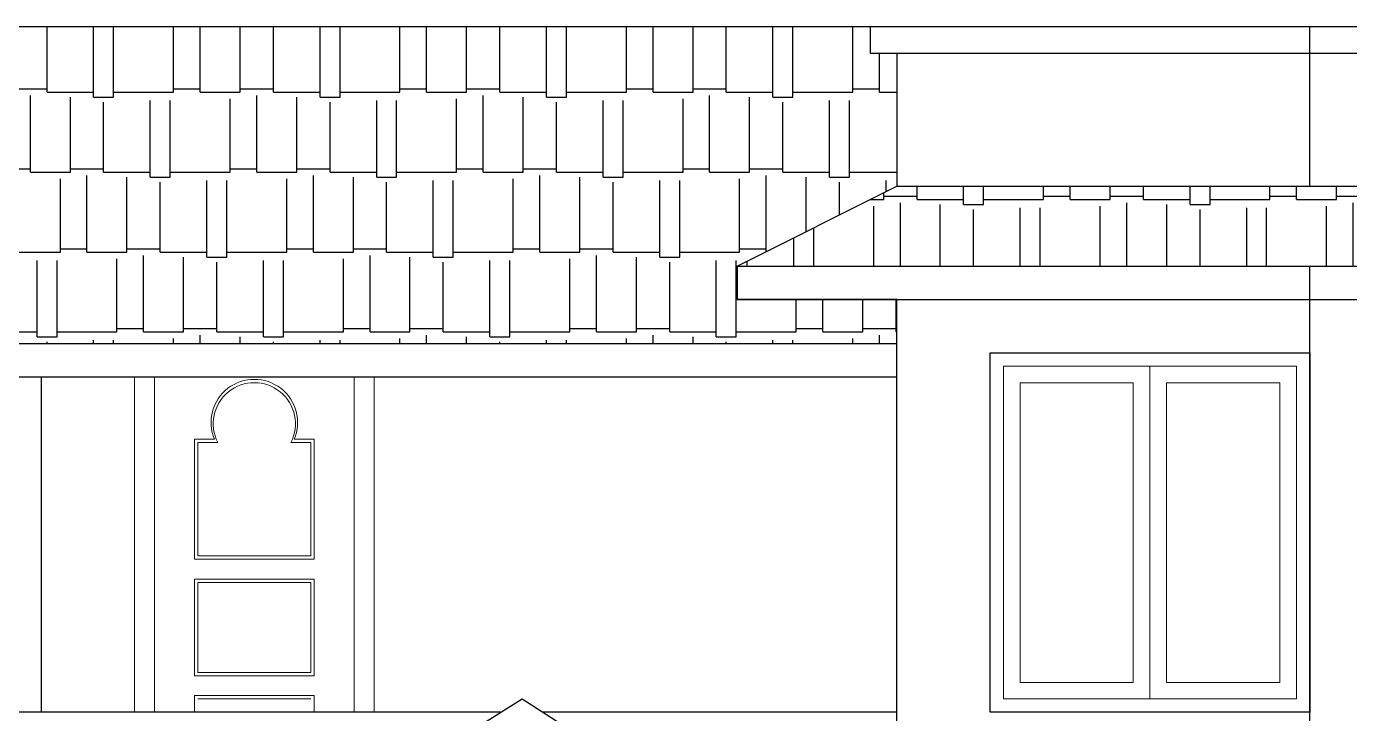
# Model space of a CAD drawing. Header units: inches. Extents: x -2812 to 9774, y -15726 to -746.
# Drawn here: x 3355.8 to 3554.5, y -8974.3 to -8871.2 of the extents above; entities that cross this region are included whole.
import ezdxf

# ---------------------------------------------------------------- set-up
doc = ezdxf.new("R2010")
doc.units = ezdxf.units.IN
doc.header["$LTSCALE"] = 17
doc.header["$MEASUREMENT"] = 0
for name, color, linetype, lineweight in [('DOOR ELEVATION', 21, 'Continuous', 15), ('ELEVATION', 7, 'Continuous', 25), ('OUTLINE', 1, 'Continuous', 25), ('WINDOW FRAME', 161, 'Continuous', 20)]:
    doc.layers.add(name, color=color, linetype=linetype, lineweight=lineweight)

# ---------------------------------------------------------------- blocks, each defined once
blk = doc.blocks.new('sdfsdferer')
at = {"layer": 'ELEVATION', "linetype": 'Continuous'}
blk.add_lwpolyline([(-29098.16, -495.81), (-29050.16, -495.81), (-29050.16, -549.81), (-29098.16, -549.81)], close=True, dxfattribs=at)
at = {"layer": 'WINDOW FRAME'}
for p, q in [((-29074.16, -497.81), (-29074.16, -547.81)), ((-29074.16, -547.81), (-29074.16, -497.81))]:
    blk.add_line(p, q, dxfattribs=at)
for points in [[(-29074.16, -547.81), (-29096.16, -547.81), (-29096.16, -497.81), (-29074.16, -497.81)], [(-29074.16, -497.81), (-29052.16, -497.81), (-29052.16, -547.81), (-29074.16, -547.81)]]:
    blk.add_lwpolyline(points, dxfattribs=at)
for points in [[(-29074.16, -497.81), (-29096.16, -497.81), (-29096.16, -547.81), (-29074.16, -547.81)], [(-29076.66, -500.31), (-29093.66, -500.31), (-29093.66, -545.31), (-29076.66, -545.31)], [(-29071.66, -500.31), (-29054.66, -500.31), (-29054.66, -545.31), (-29071.66, -545.31)]]:
    blk.add_lwpolyline(points, close=True, dxfattribs=at)

msp = doc.modelspace()

# ---------------------------------------------------------------- hatches: boundary and pattern name
at = {"layer": 'OUTLINE'}
h = msp.add_hatch(dxfattribs=at)
h.set_pattern_fill('AR-RSHKE', color=8)
h.set_pattern_definition([(0, (3203.381, -6517.052), (25.5, 12), [6, -5, 7, -3, 9, -4]), (0, (3209.381, -6516.552), (25.5, 12), [5, -19, 4, -6]), (0, (3221.381, -6517.802), (25.5, 12), [3, -31]), (90, (3203.381, -6517.052), (-8.5, 12), [11.5, -36.5]), (90, (3209.381, -6517.052), (-8.5, 12), [11.25, -36.75]), (90, (3214.381, -6517.052), (-8.5, 12), [10.5, -37.5]), (90, (3221.381, -6517.802), (-8.5, 12), [11.5, -36.5]), (90, (3224.381, -6517.802), (-8.5, 12), [11.5, -36.5]), (90, (3233.381, -6517.052), (-8.5, 12), [11, -37])])
h.paths.add_polyline_path([(3486.5, -8895.16), (3486.5, -8875.16), (3482.5, -8875.16), (3482.5, -8871.16), (3334.02, -8871.16), (3334.02, -8912.16), (3334.02, -8918.77), (3462.5, -8918.77), (3486.5, -8918.77), (3486.5, -8912.16), (3462.5, -8912.16), (3462.5, -8907.16)])
h = msp.add_hatch(dxfattribs=at)
h.set_pattern_fill('AR-RSHKE', color=8)
h.set_pattern_definition([(0, (1566.02, -5813.163), (25.5, 12), [6, -5, 7, -3, 9, -4]), (0, (1572.02, -5812.663), (25.5, 12), [5, -19, 4, -6]), (0, (1584.02, -5813.913), (25.5, 12), [3, -31]), (90, (1566.02, -5813.163), (-8.5, 12), [11.5, -36.5]), (90, (1572.02, -5813.163), (-8.5, 12), [11.25, -36.75]), (90, (1577.02, -5813.163), (-8.5, 12), [10.5, -37.5]), (90, (1584.02, -5813.913), (-8.5, 12), [11.5, -36.5]), (90, (1587.02, -5813.913), (-8.5, 12), [11.5, -36.5]), (90, (1596.02, -5813.163), (-8.5, 12), [11, -37])])
h.paths.add_polyline_path([(3486.5, -8895.16), (3462.5, -8907.16), (3689.02, -8907.16), (3665.02, -8895.16)])

# ---------------------------------------------------------------- linework, layer by layer
at = {"layer": 'DOOR ELEVATION'}
for p, q in [((3372.02, -8923.77), (3372.02, -8974.16)), ((3375.02, -8923.77), (3375.02, -8974.16)), ((3405.02, -8923.77), (3405.02, -8974.16)), ((3408.02, -8923.77), (3408.02, -8974.16)), ((3381.02, -8951.16), (3381.02, -8933.16)), ((3381.02, -8933.16), (3384.02, -8933.16)), ((3381.52, -8950.66), (3381.52, -8933.66)), ((3381.52, -8933.66), (3384.54, -8933.66)), ((3395.51, -8933.66), (3398.52, -8933.66)), ((3396.02, -8933.16), (3399.02, -8933.16)), ((3398.52, -8933.66), (3398.52, -8950.66)), ((3399.02, -8933.16), (3399.02, -8951.16)), ((3399.02, -8951.16), (3381.02, -8951.16)), ((3398.52, -8950.66), (3381.52, -8950.66)), ((3399.02, -8954.16), (3381.02, -8954.16)), ((3381.02, -8968.66), (3381.02, -8954.16)), ((3399.02, -8954.16), (3399.02, -8968.66)), ((3398.52, -8954.66), (3381.52, -8954.66)), ((3381.52, -8968.16), (3381.52, -8954.66)), ((3398.52, -8954.66), (3398.52, -8968.16)), ((3399.02, -8968.66), (3381.02, -8968.66)), ((3398.52, -8968.16), (3381.52, -8968.16)), ((3381.02, -8974.16), (3381.02, -8971.66)), ((3399.02, -8971.66), (3381.02, -8971.66)), ((3399.02, -8971.66), (3399.02, -8974.16)), ((3398.52, -8972.16), (3381.52, -8972.16))]:
    msp.add_line(p, q, dxfattribs=at)
for centre, radius, start, end in [((3390.02, -8930.66), 6.5, 337.3801, 202.6199), ((3390.02, -8930.83), 6.17, 332.7226, 207.2774)]:
    msp.add_arc(centre, radius, start, end, dxfattribs=at)
at = {"layer": 'OUTLINE'}
for p, q in [((3334.02, -8871.16), (3689.02, -8871.16)), ((3482.5, -8871.16), (3482.5, -8875.16)), ((3548.5, -8895.16), (3548.5, -8871.16)), ((3482.5, -8875.16), (3669.02, -8875.16)), ((3486.5, -8875.16), (3486.5, -8895.16)), ((3462.5, -8907.16), (3486.5, -8895.16)), ((3486.5, -8895.16), (3665.02, -8895.16)), ((3462.5, -8907.16), (3689.02, -8907.16)), ((3462.5, -8907.16), (3462.5, -8912.16)), ((3462.5, -8912.16), (3462.5, -8907.16)), ((3548.5, -8990.16), (3548.5, -8907.16)), ((3462.5, -8912.16), (3689.02, -8912.16)), ((3486.5, -8912.16), (3462.5, -8912.16)), ((3486.5, -8990.16), (3486.5, -8912.16)), ((3486.5, -8923.77), (3486.5, -8912.16)), ((3334.02, -8918.77), (3462.5, -8918.77)), ((3462.5, -8918.77), (3486.5, -8918.77)), ((3334.02, -8923.77), (3462.5, -8923.77)), ((3358.02, -8923.77), (3358.02, -8974.16)), ((3462.5, -8923.77), (3486.5, -8923.77)), ((3358.02, -9017.25), (3430.26, -8972.16)), ((3430.26, -8972.16), (3500.5, -9017.25)), ((3427.06, -8974.16), (3205.02, -8974.16)), ((3486.5, -8974.16), (3433.38, -8974.16))]:
    msp.add_line(p, q, dxfattribs=at)
msp.add_lwpolyline([(3500.5, -8920.16), (3548.5, -8920.16), (3548.5, -8974.16), (3500.5, -8974.16)], close=True, dxfattribs=at)

# ---------------------------------------------------------------- block references
at = {"layer": 'WINDOW FRAME'}
msp.add_blockref('sdfsdferer', (32598.66, -8424.35), dxfattribs=at)

doc.saveas('drawing.dxf')
